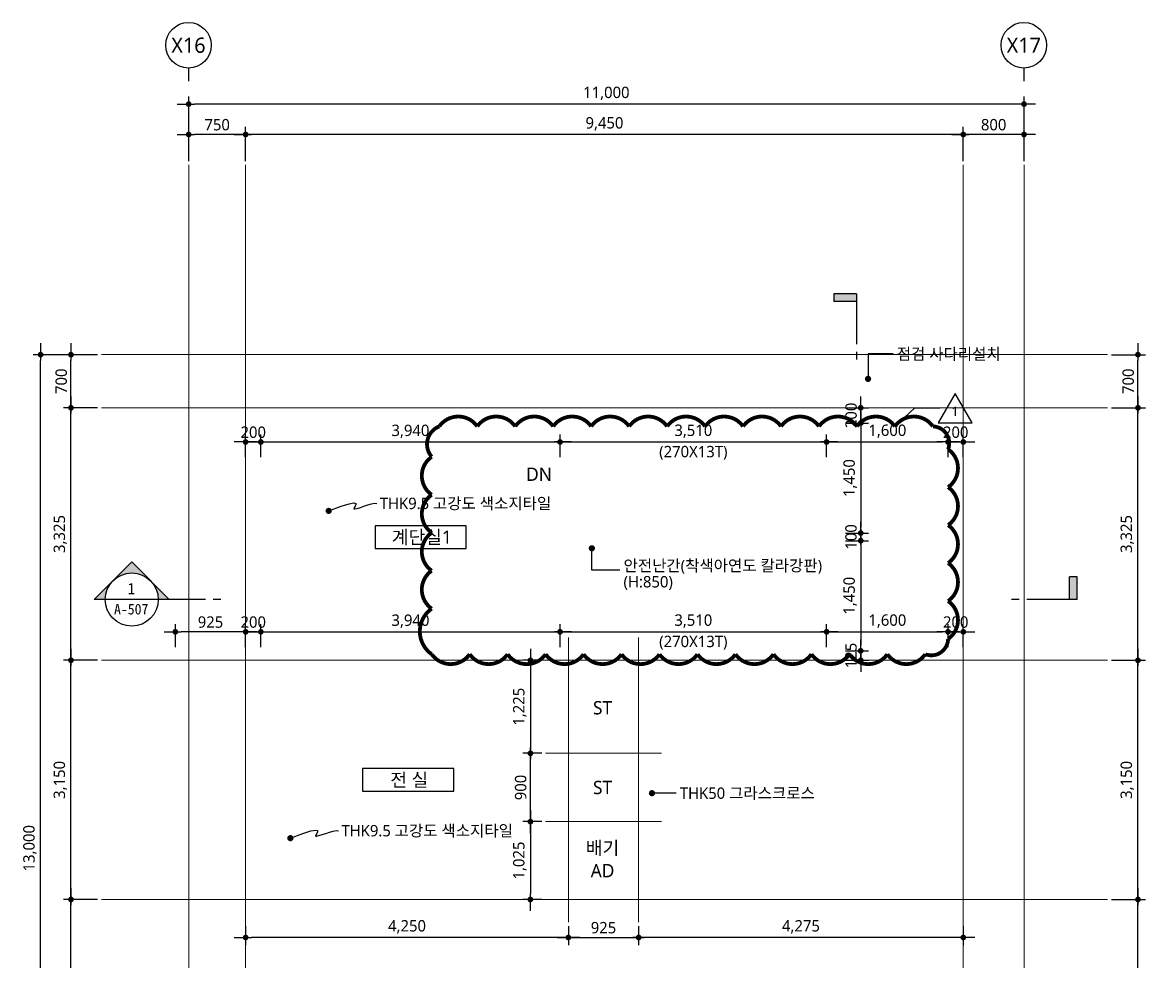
# Model space of a CAD drawing. Header units: millimetres. Extents: x 1424731 to 1631737, y 707248 to 849681.
# Drawn here: x 1594248 to 1609037, y 837314 to 849681 of the extents above; entities that cross this region are included whole.
import ezdxf
from ezdxf.enums import TextEntityAlignment as Align

# ---------------------------------------------------------------- set-up
doc = ezdxf.new("R2010")
doc.units = ezdxf.units.MM
doc.header["$MEASUREMENT"] = 0
doc.linetypes.add('CEN', pattern=[62, 60, -1, 0, -1])
doc.layers.get('0').update_dxf_attribs({"linetype": 'CONTINUOUS'})
for name, color, linetype, lineweight in [('A-AXIS-BUBL', 7, 'CONTINUOUS', 25), ('A-BORD-TEXT', 3, 'CONTINUOUS', 25), ('A-CNTL', 1, 'CEN', 15), ('A-DIMS', 7, 'CONTINUOUS', 25), ('A-MKXS-LEAD', 7, 'CONTINUOUS', 25), ('A-MKXS-MAK1', 3, 'CONTINUOUS', 25), ('A-MKXS-TEXT1', 3, 'CONTINUOUS', 25), ('A-MKXS-TEXT2', 7, 'CONTINUOUS', 25), ('A-MKXX-NAME', 3, 'CONTINUOUS', 25), ('A-MKXX-SYMB', 7, 'CONTINUOUS', 25), ('A-XXXX-TXT2', 3, 'CONTINUOUS', 25), ('REV-202205', 20, 'CONTINUOUS', 25)]:
    doc.layers.add(name, color=color, linetype=linetype, lineweight=lineweight)
doc.styles.add('HY울릉도L', font='')
doc.styles.add('돋움체', font='')
doc.styles.add('맑은고딕', font='malgun.ttf')
doc.styles.get('HY울릉도L').set_extended_font_data('HYwulM')
doc.styles.get('돋움체').set_extended_font_data('DotumChe')
doc.dimstyles.new('CDIM', dxfattribs={"dimtxt": 3, "dimasz": 1.5, "dimexe": 2, "dimexo": 1, "dimgap": 1, "dimtad": 1, "dimdec": 0, "dimrnd": 0.5, "dimzin": 0, "dimdsep": 32, "dimlunit": 6, "dimtxsty": 'HY울릉도L', "dimblk1": '_CIDOT', "dimblk2": '_CIDOT', "dimsah": 1, "dimcen": 5.5, "dimclrd": 2, "dimclre": 2, "dimclrt": 7, "dimadec": 0, "dimazin": 0, "dimtfac": 1, "dimtdec": 0, "dimtix": 1, "dimtmove": 2, "dimatfit": 1, "dimldrblk": '_CIDOT', "dimfxl": 1, "dimtolj": 1, "dimtzin": 0, "dimlwd": -1, "dimarcsym": 0})

# ---------------------------------------------------------------- blocks, each defined once
blk = doc.blocks.new('_CIDOT')
at = {"color": 0, "linetype": 'ByBlock'}
blk.add_line((2, 0), (-1, 0), dxfattribs=at)
at = {"color": 0, "linetype": 'ByBlock', "const_width": 0.5}
blk.add_lwpolyline([(-0.25, 0, 1), (0.25, 0, 1)], format="xyb", close=True, dxfattribs=at)
blk = doc.blocks.new('*D100')
at = {"layer": 'A-DIMS', "lineweight": -2, "transparency": 16777216}
for p, q in [((1595237, 845306), (1594387, 845306)), ((1595237, 832306), (1594387, 832306))]:
    blk.add_line(p, q, dxfattribs=at)
at = {"layer": 'A-DIMS', "transparency": 16777216}
blk.add_line((1594487, 832381), (1594487, 845231), dxfattribs=at)
at = {"layer": 'A-DIMS', "transparency": 16777216, "xscale": 75, "yscale": 75, "zscale": 75}
for p, rotation in [((1594487, 845306), 90), ((1594487, 832306), 270)]:
    blk.add_blockref('_CIDOT', p, dxfattribs=dict(at, rotation=rotation))
at = {"layer": 'A-DIMS', "color": 3, "transparency": 16777216, "insert": (1594347, 838806), "char_height": 150, "attachment_point": 5, "rotation": 90, "style": '맑은고딕'}
blk.add_mtext('\\A1;13,000', dxfattribs=at)
blk = doc.blocks.new('*D102')
at = {"layer": 'A-DIMS', "lineweight": -2, "transparency": 16777216}
for p, q in [((1608587, 838131), (1609037, 838131)), ((1608587, 835481), (1609037, 835481))]:
    blk.add_line(p, q, dxfattribs=at)
at = {"layer": 'A-DIMS', "transparency": 16777216}
blk.add_line((1608937, 835556), (1608937, 838056), dxfattribs=at)
at = {"layer": 'A-DIMS', "transparency": 16777216, "xscale": 75, "yscale": 75, "zscale": 75}
for p, rotation in [((1608937, 838131), 90), ((1608937, 835481), 270)]:
    blk.add_blockref('_CIDOT', p, dxfattribs=dict(at, rotation=rotation))
at = {"layer": 'A-DIMS', "color": 3, "transparency": 16777216, "insert": (1608797, 836806), "char_height": 150, "attachment_point": 5, "rotation": 90, "style": '맑은고딕'}
blk.add_mtext('\\A1;2,650', dxfattribs=at)
blk = doc.blocks.new('*D103')
at = {"layer": 'A-DIMS', "lineweight": -2, "transparency": 16777216}
for p, q in [((1608587, 841281), (1609037, 841281)), ((1608587, 838131), (1609037, 838131))]:
    blk.add_line(p, q, dxfattribs=at)
at = {"layer": 'A-DIMS', "transparency": 16777216}
blk.add_line((1608937, 838206), (1608937, 841206), dxfattribs=at)
at = {"layer": 'A-DIMS', "transparency": 16777216, "xscale": 75, "yscale": 75, "zscale": 75}
for p, rotation in [((1608937, 841281), 90), ((1608937, 838131), 270)]:
    blk.add_blockref('_CIDOT', p, dxfattribs=dict(at, rotation=rotation))
at = {"layer": 'A-DIMS', "color": 3, "transparency": 16777216, "insert": (1608797, 839706), "char_height": 150, "attachment_point": 5, "rotation": 90, "style": '맑은고딕'}
blk.add_mtext('\\A1;3,150', dxfattribs=at)
blk = doc.blocks.new('*D104')
at = {"layer": 'A-DIMS', "lineweight": -2, "transparency": 16777216}
for p, q in [((1608587, 844606), (1609037, 844606)), ((1608587, 841281), (1609037, 841281))]:
    blk.add_line(p, q, dxfattribs=at)
at = {"layer": 'A-DIMS', "transparency": 16777216}
blk.add_line((1608937, 841356), (1608937, 844531), dxfattribs=at)
at = {"layer": 'A-DIMS', "transparency": 16777216, "xscale": 75, "yscale": 75, "zscale": 75}
for p, rotation in [((1608937, 844606), 90), ((1608937, 841281), 270)]:
    blk.add_blockref('_CIDOT', p, dxfattribs=dict(at, rotation=rotation))
at = {"layer": 'A-DIMS', "color": 3, "transparency": 16777216, "insert": (1608797, 842944), "char_height": 150, "attachment_point": 5, "rotation": 90, "style": '맑은고딕'}
blk.add_mtext('\\A1;3,325', dxfattribs=at)
blk = doc.blocks.new('*D105')
at = {"layer": 'A-DIMS', "lineweight": -2, "transparency": 16777216}
for p, q in [((1608587, 845306), (1609037, 845306)), ((1608587, 844606), (1609037, 844606))]:
    blk.add_line(p, q, dxfattribs=at)
at = {"layer": 'A-DIMS', "transparency": 16777216}
blk.add_line((1608937, 844681), (1608937, 845231), dxfattribs=at)
at = {"layer": 'A-DIMS', "transparency": 16777216, "xscale": 75, "yscale": 75, "zscale": 75}
for p, rotation in [((1608937, 845306), 90), ((1608937, 844606), 270)]:
    blk.add_blockref('_CIDOT', p, dxfattribs=dict(at, rotation=rotation))
at = {"layer": 'A-DIMS', "color": 3, "transparency": 16777216, "insert": (1608809, 844956), "char_height": 150, "attachment_point": 5, "rotation": 90, "style": '맑은고딕'}
blk.add_mtext('\\A1;700', dxfattribs=at)
blk = doc.blocks.new('*D107')
at = {"layer": 'A-DIMS', "lineweight": -2, "transparency": 16777216}
for p, q in [((1595237, 838131), (1594787, 838131)), ((1595237, 832606), (1594787, 832606))]:
    blk.add_line(p, q, dxfattribs=at)
at = {"layer": 'A-DIMS', "transparency": 16777216}
blk.add_line((1594887, 832681), (1594887, 838056), dxfattribs=at)
at = {"layer": 'A-DIMS', "transparency": 16777216, "xscale": 75, "yscale": 75, "zscale": 75}
for p, rotation in [((1594887, 838131), 90), ((1594887, 832606), 270)]:
    blk.add_blockref('_CIDOT', p, dxfattribs=dict(at, rotation=rotation))
at = {"layer": 'A-DIMS', "color": 3, "transparency": 16777216, "insert": (1594747, 835369), "char_height": 150, "attachment_point": 5, "rotation": 90, "style": '맑은고딕'}
blk.add_mtext('\\A1;5,525', dxfattribs=at)
blk = doc.blocks.new('*D108')
at = {"layer": 'A-DIMS', "lineweight": -2, "transparency": 16777216}
for p, q in [((1595237, 845306), (1594787, 845306)), ((1595237, 844606), (1594787, 844606))]:
    blk.add_line(p, q, dxfattribs=at)
at = {"layer": 'A-DIMS', "transparency": 16777216}
blk.add_line((1594887, 844681), (1594887, 845231), dxfattribs=at)
at = {"layer": 'A-DIMS', "transparency": 16777216, "xscale": 75, "yscale": 75, "zscale": 75}
for p, rotation in [((1594887, 845306), 90), ((1594887, 844606), 270)]:
    blk.add_blockref('_CIDOT', p, dxfattribs=dict(at, rotation=rotation))
at = {"layer": 'A-DIMS', "color": 3, "transparency": 16777216, "insert": (1594759, 844956), "char_height": 150, "attachment_point": 5, "rotation": 90, "style": '맑은고딕'}
blk.add_mtext('\\A1;700', dxfattribs=at)
blk = doc.blocks.new('*D109')
at = {"layer": 'A-DIMS', "lineweight": -2, "transparency": 16777216}
for p, q in [((1597187, 847856), (1597187, 848306)), ((1606637, 847856), (1606637, 848306))]:
    blk.add_line(p, q, dxfattribs=at)
at = {"layer": 'A-DIMS', "transparency": 16777216}
blk.add_line((1606562, 848206), (1597262, 848206), dxfattribs=at)
at = {"layer": 'A-DIMS', "transparency": 16777216, "xscale": 75, "yscale": 75, "zscale": 75, "rotation": 180}
blk.add_blockref('_CIDOT', (1597187, 848206), dxfattribs=at)
at = {"layer": 'A-DIMS', "transparency": 16777216, "xscale": 75, "yscale": 75, "zscale": 75}
blk.add_blockref('_CIDOT', (1606637, 848206), dxfattribs=at)
at = {"layer": 'A-DIMS', "color": 3, "transparency": 16777216, "insert": (1601912, 848346), "char_height": 150, "attachment_point": 5, "style": '맑은고딕'}
blk.add_mtext('\\A1;9,450', dxfattribs=at)
blk = doc.blocks.new('*D110')
at = {"layer": 'A-DIMS', "lineweight": -2, "transparency": 16777216}
for p, q in [((1596437, 847856), (1596437, 848706)), ((1607437, 847856), (1607437, 848706))]:
    blk.add_line(p, q, dxfattribs=at)
at = {"layer": 'A-DIMS', "transparency": 16777216}
blk.add_line((1607362, 848606), (1596512, 848606), dxfattribs=at)
at = {"layer": 'A-DIMS', "transparency": 16777216, "xscale": 75, "yscale": 75, "zscale": 75, "rotation": 180}
blk.add_blockref('_CIDOT', (1596437, 848606), dxfattribs=at)
at = {"layer": 'A-DIMS', "transparency": 16777216, "xscale": 75, "yscale": 75, "zscale": 75}
blk.add_blockref('_CIDOT', (1607437, 848606), dxfattribs=at)
at = {"layer": 'A-DIMS', "color": 3, "transparency": 16777216, "insert": (1601937, 848747), "char_height": 150, "attachment_point": 5, "style": '맑은고딕'}
blk.add_mtext('\\A1;11,000', dxfattribs=at)
blk = doc.blocks.new('*D111')
at = {"layer": 'A-DIMS', "lineweight": -2, "transparency": 16777216}
for p, q in [((1606637, 847856), (1606637, 848306)), ((1607437, 847856), (1607437, 848306))]:
    blk.add_line(p, q, dxfattribs=at)
at = {"layer": 'A-DIMS', "transparency": 16777216}
blk.add_line((1607362, 848206), (1606712, 848206), dxfattribs=at)
at = {"layer": 'A-DIMS', "transparency": 16777216, "xscale": 75, "yscale": 75, "zscale": 75, "rotation": 180}
blk.add_blockref('_CIDOT', (1606637, 848206), dxfattribs=at)
at = {"layer": 'A-DIMS', "transparency": 16777216, "xscale": 75, "yscale": 75, "zscale": 75}
blk.add_blockref('_CIDOT', (1607437, 848206), dxfattribs=at)
at = {"layer": 'A-DIMS', "color": 3, "transparency": 16777216, "insert": (1607037, 848334), "char_height": 150, "attachment_point": 5, "style": '맑은고딕'}
blk.add_mtext('\\A1;800', dxfattribs=at)
blk = doc.blocks.new('*D112')
at = {"layer": 'A-DIMS', "lineweight": -2, "transparency": 16777216}
for p, q in [((1596437, 847856), (1596437, 848306)), ((1597187, 847856), (1597187, 848306))]:
    blk.add_line(p, q, dxfattribs=at)
at = {"layer": 'A-DIMS', "transparency": 16777216}
blk.add_line((1597112, 848206), (1596512, 848206), dxfattribs=at)
at = {"layer": 'A-DIMS', "transparency": 16777216, "xscale": 75, "yscale": 75, "zscale": 75, "rotation": 180}
blk.add_blockref('_CIDOT', (1596437, 848206), dxfattribs=at)
at = {"layer": 'A-DIMS', "transparency": 16777216, "xscale": 75, "yscale": 75, "zscale": 75}
blk.add_blockref('_CIDOT', (1597187, 848206), dxfattribs=at)
at = {"layer": 'A-DIMS', "color": 3, "transparency": 16777216, "insert": (1596812, 848334), "char_height": 150, "attachment_point": 5, "style": '맑은고딕'}
blk.add_mtext('\\A1;750', dxfattribs=at)
blk = doc.blocks.new('*D113')
at = {"layer": 'A-DIMS', "lineweight": -2, "transparency": 16777216}
for p, q in [((1595237, 844606), (1594787, 844606)), ((1595237, 841281), (1594787, 841281))]:
    blk.add_line(p, q, dxfattribs=at)
at = {"layer": 'A-DIMS', "transparency": 16777216}
blk.add_line((1594887, 841356), (1594887, 844531), dxfattribs=at)
at = {"layer": 'A-DIMS', "transparency": 16777216, "xscale": 75, "yscale": 75, "zscale": 75}
for p, rotation in [((1594887, 844606), 90), ((1594887, 841281), 270)]:
    blk.add_blockref('_CIDOT', p, dxfattribs=dict(at, rotation=rotation))
at = {"layer": 'A-DIMS', "color": 3, "transparency": 16777216, "insert": (1594747, 842944), "char_height": 150, "attachment_point": 5, "rotation": 90, "style": '맑은고딕'}
blk.add_mtext('\\A1;3,325', dxfattribs=at)
blk = doc.blocks.new('CORE 1- 단면')
at = {"layer": 'A-MKXS-MAK1'}
for points in [[(9245, 15395), (9245, 15495), (9545, 15495), (9545, 15395)], [(12350, 11770), (12450, 11770), (12450, 11470), (12350, 11470)]]:
    blk.add_hatch(color=256, dxfattribs=at).paths.add_polyline_path(points)
h = blk.add_hatch(color=256, dxfattribs=at)
h.paths.add_polyline_path([(0, 11965), (247, 11717, 0.414214), (-247, 11717)])
h.paths.add_polyline_path([(247, 11717), (495, 11470), (350, 11470, 0.198912)])
h.paths.add_polyline_path([(-247, 11717, 0.198912), (-350, 11470), (-495, 11470)])
h = blk.add_hatch(color=256, dxfattribs=at)
h.paths.add_polyline_path([(9050, 495), (9297, 742, 0.414214), (9297, 247)])
h.paths.add_polyline_path([(9297, 742), (9545, 990), (9545, 845, 0.198912)])
h.paths.add_polyline_path([(9297, 247, 0.198912), (9545, 145), (9545, 0)])
for p, q in [((9245, 15495), (9245, 15395)), ((9545, 15495), (9245, 15495)), ((9545, 15395), (9245, 15395)), ((9545, 15495), (9545, 14832)), ((9545, 14732), (9545, 14632)), ((-495, 11470), (0, 11965)), ((495, 11470), (0, 11965)), ((12450, 11770), (12350, 11770)), ((12350, 11470), (12350, 11770)), ((12450, 11470), (12450, 11770)), ((973, 11470), (-495, 11470)), ((1173, 11470), (1073, 11470)), ((11687, 11470), (11587, 11470)), ((12450, 11470), (11787, 11470)), ((9545, 1668), (9545, 1568)), ((9545, 1468), (9545, 0)), ((9545, 990), (9050, 495)), ((9545, 0), (9050, 495))]:
    blk.add_line(p, q, dxfattribs=at)
for centre in [(0, 11470), (9545, 495)]:
    blk.add_circle(centre, 350, dxfattribs=at)
at = {"layer": 'A-MKXS-TEXT2', "style": '돋움체'}
for s, height, p in [('1', 150, (-4, 11614)), ('A-507', 140, (-7, 11342))]:
    blk.add_text(s, height=height, dxfattribs=at).set_placement(p, align=Align.MIDDLE)
for s, height, p in [('A-508', 140, (9673, 488)), ('1', 150, (9401, 491))]:
    blk.add_text(s, height=height, rotation=90, dxfattribs=at).set_placement(p, align=Align.MIDDLE)
blk = doc.blocks.new('*D267')
at = {"layer": 'A-DIMS', "lineweight": -2, "transparency": 16777216}
for p, q in [((1595237, 841281), (1594787, 841281)), ((1595237, 838131), (1594787, 838131))]:
    blk.add_line(p, q, dxfattribs=at)
at = {"layer": 'A-DIMS', "transparency": 16777216}
blk.add_line((1594887, 838206), (1594887, 841206), dxfattribs=at)
at = {"layer": 'A-DIMS', "transparency": 16777216, "xscale": 75, "yscale": 75, "zscale": 75}
for p, rotation in [((1594887, 841281), 90), ((1594887, 838131), 270)]:
    blk.add_blockref('_CIDOT', p, dxfattribs=dict(at, rotation=rotation))
at = {"layer": 'A-DIMS', "color": 3, "transparency": 16777216, "insert": (1594747, 839706), "char_height": 150, "attachment_point": 5, "rotation": 90, "style": '맑은고딕'}
blk.add_mtext('\\A1;3,150', dxfattribs=at)
blk = doc.blocks.new('*D435')
at = {"layer": 'A-DIMS', "lineweight": -2, "transparency": 16777216}
for p, q in [((1601087, 839156), (1600837, 839156)), ((1601087, 838131), (1600837, 838131))]:
    blk.add_line(p, q, dxfattribs=at)
at = {"layer": 'A-DIMS', "transparency": 16777216}
blk.add_line((1600937, 839081), (1600937, 838206), dxfattribs=at)
at = {"layer": 'A-DIMS', "transparency": 16777216, "xscale": 75, "yscale": 75, "zscale": 75}
for p, rotation in [((1600937, 839156), 90), ((1600937, 838131), 270)]:
    blk.add_blockref('_CIDOT', p, dxfattribs=dict(at, rotation=rotation))
at = {"layer": 'A-DIMS', "color": 3, "transparency": 16777216, "insert": (1600797, 838644), "char_height": 150, "attachment_point": 5, "rotation": 90, "style": '맑은고딕'}
blk.add_mtext('\\A1;1,025', dxfattribs=at)
blk = doc.blocks.new('*D436')
at = {"layer": 'A-DIMS', "lineweight": -2, "transparency": 16777216}
for p, q in [((1601087, 840056), (1600837, 840056)), ((1601087, 839156), (1600837, 839156))]:
    blk.add_line(p, q, dxfattribs=at)
at = {"layer": 'A-DIMS', "transparency": 16777216}
blk.add_line((1600937, 839231), (1600937, 839981), dxfattribs=at)
at = {"layer": 'A-DIMS', "transparency": 16777216, "xscale": 75, "yscale": 75, "zscale": 75}
for p, rotation in [((1600937, 840056), 90), ((1600937, 839156), 270)]:
    blk.add_blockref('_CIDOT', p, dxfattribs=dict(at, rotation=rotation))
at = {"layer": 'A-DIMS', "color": 3, "transparency": 16777216, "insert": (1600809, 839606), "char_height": 150, "attachment_point": 5, "rotation": 90, "style": '맑은고딕'}
blk.add_mtext('\\A1;900', dxfattribs=at)
blk = doc.blocks.new('*D437')
at = {"layer": 'A-DIMS', "lineweight": -2, "transparency": 16777216}
for p, q in [((1601087, 841281), (1600837, 841281)), ((1601087, 840056), (1600837, 840056))]:
    blk.add_line(p, q, dxfattribs=at)
at = {"layer": 'A-DIMS', "transparency": 16777216}
blk.add_line((1600937, 841206), (1600937, 840131), dxfattribs=at)
at = {"layer": 'A-DIMS', "transparency": 16777216, "xscale": 75, "yscale": 75, "zscale": 75}
for p, rotation in [((1600937, 841281), 90), ((1600937, 840056), 270)]:
    blk.add_blockref('_CIDOT', p, dxfattribs=dict(at, rotation=rotation))
at = {"layer": 'A-DIMS', "color": 3, "transparency": 16777216, "insert": (1600797, 840669), "char_height": 150, "attachment_point": 5, "rotation": 90, "style": '맑은고딕'}
blk.add_mtext('\\A1;1,225', dxfattribs=at)
blk = doc.blocks.new('*D438')
at = {"layer": 'A-DIMS', "lineweight": -2, "transparency": 16777216}
for p, q in [((1601437, 837781), (1601437, 837531)), ((1602362, 837781), (1602362, 837531))]:
    blk.add_line(p, q, dxfattribs=at)
at = {"layer": 'A-DIMS', "transparency": 16777216}
blk.add_line((1601512, 837631), (1602287, 837631), dxfattribs=at)
at = {"layer": 'A-DIMS', "transparency": 16777216, "xscale": 75, "yscale": 75, "zscale": 75, "rotation": 180}
blk.add_blockref('_CIDOT', (1601437, 837631), dxfattribs=at)
at = {"layer": 'A-DIMS', "transparency": 16777216, "xscale": 75, "yscale": 75, "zscale": 75}
blk.add_blockref('_CIDOT', (1602362, 837631), dxfattribs=at)
at = {"layer": 'A-DIMS', "color": 3, "transparency": 16777216, "insert": (1601899, 837759), "char_height": 150, "attachment_point": 5, "style": '맑은고딕'}
blk.add_mtext('\\A1;925', dxfattribs=at)
blk = doc.blocks.new('*D439')
at = {"layer": 'A-DIMS', "lineweight": -2, "transparency": 16777216}
for p, q in [((1597187, 837781), (1597187, 837531)), ((1601437, 837781), (1601437, 837531))]:
    blk.add_line(p, q, dxfattribs=at)
at = {"layer": 'A-DIMS', "transparency": 16777216}
blk.add_line((1601362, 837631), (1597262, 837631), dxfattribs=at)
at = {"layer": 'A-DIMS', "transparency": 16777216, "xscale": 75, "yscale": 75, "zscale": 75, "rotation": 180}
blk.add_blockref('_CIDOT', (1597187, 837631), dxfattribs=at)
at = {"layer": 'A-DIMS', "transparency": 16777216, "xscale": 75, "yscale": 75, "zscale": 75}
blk.add_blockref('_CIDOT', (1601437, 837631), dxfattribs=at)
at = {"layer": 'A-DIMS', "color": 3, "transparency": 16777216, "insert": (1599312, 837771), "char_height": 150, "attachment_point": 5, "style": '맑은고딕'}
blk.add_mtext('\\A1;4,250', dxfattribs=at)
blk = doc.blocks.new('*D440')
at = {"layer": 'A-DIMS', "lineweight": -2, "transparency": 16777216}
for p, q in [((1602362, 837781), (1602362, 837531)), ((1606637, 837781), (1606637, 837531))]:
    blk.add_line(p, q, dxfattribs=at)
at = {"layer": 'A-DIMS', "transparency": 16777216}
blk.add_line((1606562, 837631), (1602437, 837631), dxfattribs=at)
at = {"layer": 'A-DIMS', "transparency": 16777216, "xscale": 75, "yscale": 75, "zscale": 75, "rotation": 180}
blk.add_blockref('_CIDOT', (1602362, 837631), dxfattribs=at)
at = {"layer": 'A-DIMS', "transparency": 16777216, "xscale": 75, "yscale": 75, "zscale": 75}
blk.add_blockref('_CIDOT', (1606637, 837631), dxfattribs=at)
at = {"layer": 'A-DIMS', "color": 3, "transparency": 16777216, "insert": (1604499, 837771), "char_height": 150, "attachment_point": 5, "style": '맑은고딕'}
blk.add_mtext('\\A1;4,275', dxfattribs=at)
blk = doc.blocks.new('*D748')
at = {"layer": 'A-DIMS', "lineweight": -2, "transparency": 16777216}
for p, q in [((1601327, 841456), (1601327, 841756)), ((1604837, 841456), (1604837, 841756))]:
    blk.add_line(p, q, dxfattribs=at)
at = {"layer": 'A-DIMS', "transparency": 16777216}
blk.add_line((1601402, 841656), (1604762, 841656), dxfattribs=at)
at = {"layer": 'A-DIMS', "transparency": 16777216, "xscale": 75, "yscale": 75, "zscale": 75, "rotation": 180}
blk.add_blockref('_CIDOT', (1601327, 841656), dxfattribs=at)
at = {"layer": 'A-DIMS', "transparency": 16777216, "xscale": 75, "yscale": 75, "zscale": 75}
blk.add_blockref('_CIDOT', (1604837, 841656), dxfattribs=at)
at = {"layer": 'A-DIMS', "color": 3, "transparency": 16777216, "char_height": 150, "attachment_point": 5, "style": '맑은고딕'}
for s, insert in [('\\A1;3,510', (1603082, 841797)), ('\\A1;(270X13T)', (1603082, 841513))]:
    blk.add_mtext(s, dxfattribs=dict(at, insert=insert))
blk = doc.blocks.new('*D749')
at = {"layer": 'A-DIMS', "lineweight": -2, "transparency": 16777216}
for p, q in [((1604837, 841456), (1604837, 841756)), ((1606437, 841456), (1606437, 841756))]:
    blk.add_line(p, q, dxfattribs=at)
at = {"layer": 'A-DIMS', "transparency": 16777216}
blk.add_line((1604912, 841656), (1606362, 841656), dxfattribs=at)
at = {"layer": 'A-DIMS', "transparency": 16777216, "xscale": 75, "yscale": 75, "zscale": 75, "rotation": 180}
blk.add_blockref('_CIDOT', (1604837, 841656), dxfattribs=at)
at = {"layer": 'A-DIMS', "transparency": 16777216, "xscale": 75, "yscale": 75, "zscale": 75}
blk.add_blockref('_CIDOT', (1606437, 841656), dxfattribs=at)
at = {"layer": 'A-DIMS', "color": 3, "transparency": 16777216, "insert": (1605637, 841797), "char_height": 150, "attachment_point": 5, "style": '맑은고딕'}
blk.add_mtext('\\A1;1,600', dxfattribs=at)
blk = doc.blocks.new('*D750')
at = {"layer": 'A-DIMS', "transparency": 16777216}
for p, q in [((1606362, 841656), (1606287, 841656)), ((1606437, 841656), (1606637, 841656)), ((1606712, 841656), (1606787, 841656))]:
    blk.add_line(p, q, dxfattribs=at)
at = {"layer": 'A-DIMS', "lineweight": -2, "transparency": 16777216}
for p, q in [((1606437, 841456), (1606437, 841756)), ((1606637, 841456), (1606637, 841756))]:
    blk.add_line(p, q, dxfattribs=at)
at = {"layer": 'A-DIMS', "transparency": 16777216, "xscale": 75, "yscale": 75, "zscale": 75}
blk.add_blockref('_CIDOT', (1606437, 841656), dxfattribs=at)
at = {"layer": 'A-DIMS', "transparency": 16777216, "xscale": 75, "yscale": 75, "zscale": 75, "rotation": 180}
blk.add_blockref('_CIDOT', (1606637, 841656), dxfattribs=at)
at = {"layer": 'A-DIMS', "color": 3, "transparency": 16777216, "insert": (1606537, 841784), "char_height": 150, "attachment_point": 5, "style": '맑은고딕'}
blk.add_mtext('\\A1;200', dxfattribs=at)
blk = doc.blocks.new('*D751')
at = {"layer": 'A-DIMS', "transparency": 16777216}
for p, q in [((1597112, 841656), (1597037, 841656)), ((1597187, 841656), (1597387, 841656)), ((1597462, 841656), (1597537, 841656))]:
    blk.add_line(p, q, dxfattribs=at)
at = {"layer": 'A-DIMS', "lineweight": -2, "transparency": 16777216}
for p, q in [((1597187, 841456), (1597187, 841756)), ((1597387, 841456), (1597387, 841756))]:
    blk.add_line(p, q, dxfattribs=at)
at = {"layer": 'A-DIMS', "transparency": 16777216, "xscale": 75, "yscale": 75, "zscale": 75}
blk.add_blockref('_CIDOT', (1597187, 841656), dxfattribs=at)
at = {"layer": 'A-DIMS', "transparency": 16777216, "xscale": 75, "yscale": 75, "zscale": 75, "rotation": 180}
blk.add_blockref('_CIDOT', (1597387, 841656), dxfattribs=at)
at = {"layer": 'A-DIMS', "color": 3, "transparency": 16777216, "insert": (1597287, 841784), "char_height": 150, "attachment_point": 5, "style": '맑은고딕'}
blk.add_mtext('\\A1;200', dxfattribs=at)
blk = doc.blocks.new('*D738')
at = {"layer": 'A-DIMS', "lineweight": -2, "transparency": 16777216}
for p, q in [((1605087, 842856), (1605387, 842856)), ((1605087, 841406), (1605387, 841406))]:
    blk.add_line(p, q, dxfattribs=at)
at = {"layer": 'A-DIMS', "transparency": 16777216}
blk.add_line((1605287, 842781), (1605287, 841481), dxfattribs=at)
at = {"layer": 'A-DIMS', "transparency": 16777216, "xscale": 75, "yscale": 75, "zscale": 75}
for p, rotation in [((1605287, 842856), 90), ((1605287, 841406), 270)]:
    blk.add_blockref('_CIDOT', p, dxfattribs=dict(at, rotation=rotation))
at = {"layer": 'A-DIMS', "color": 3, "transparency": 16777216, "insert": (1605147, 842131), "char_height": 150, "attachment_point": 5, "rotation": 90, "style": '맑은고딕'}
blk.add_mtext('\\A1;1,450', dxfattribs=at)
blk = doc.blocks.new('*D739')
at = {"layer": 'A-DIMS', "transparency": 16777216}
for p, q in [((1605287, 841481), (1605287, 841556)), ((1605287, 841281), (1605287, 841406)), ((1605287, 841206), (1605287, 841131))]:
    blk.add_line(p, q, dxfattribs=at)
at = {"layer": 'A-DIMS', "lineweight": -2, "transparency": 16777216}
for p, q in [((1605087, 841406), (1605387, 841406)), ((1605087, 841281), (1605387, 841281))]:
    blk.add_line(p, q, dxfattribs=at)
at = {"layer": 'A-DIMS', "transparency": 16777216, "xscale": 75, "yscale": 75, "zscale": 75}
for p, rotation in [((1605287, 841406), 270), ((1605287, 841281), 90)]:
    blk.add_blockref('_CIDOT', p, dxfattribs=dict(at, rotation=rotation))
at = {"layer": 'A-DIMS', "color": 3, "transparency": 16777216, "insert": (1605159, 841344), "char_height": 150, "attachment_point": 5, "rotation": 90, "style": '맑은고딕'}
blk.add_mtext('\\A1;125', dxfattribs=at)
blk = doc.blocks.new('*D740')
at = {"layer": 'A-DIMS', "lineweight": -2, "transparency": 16777216}
for p, q in [((1605087, 844406), (1605387, 844406)), ((1605087, 842956), (1605387, 842956))]:
    blk.add_line(p, q, dxfattribs=at)
at = {"layer": 'A-DIMS', "transparency": 16777216}
blk.add_line((1605287, 844331), (1605287, 843031), dxfattribs=at)
at = {"layer": 'A-DIMS', "transparency": 16777216, "xscale": 75, "yscale": 75, "zscale": 75}
for p, rotation in [((1605287, 844406), 90), ((1605287, 842956), 270)]:
    blk.add_blockref('_CIDOT', p, dxfattribs=dict(at, rotation=rotation))
at = {"layer": 'A-DIMS', "color": 3, "transparency": 16777216, "insert": (1605147, 843681), "char_height": 150, "attachment_point": 5, "rotation": 90, "style": '맑은고딕'}
blk.add_mtext('\\A1;1,450', dxfattribs=at)
blk = doc.blocks.new('*D741')
at = {"layer": 'A-DIMS', "transparency": 16777216}
for p, q in [((1605287, 843031), (1605287, 843106)), ((1605287, 842856), (1605287, 842956)), ((1605287, 842781), (1605287, 842706))]:
    blk.add_line(p, q, dxfattribs=at)
at = {"layer": 'A-DIMS', "lineweight": -2, "transparency": 16777216}
for p, q in [((1605087, 842956), (1605387, 842956)), ((1605087, 842856), (1605387, 842856))]:
    blk.add_line(p, q, dxfattribs=at)
at = {"layer": 'A-DIMS', "transparency": 16777216, "xscale": 75, "yscale": 75, "zscale": 75}
for p, rotation in [((1605287, 842956), 270), ((1605287, 842856), 90)]:
    blk.add_blockref('_CIDOT', p, dxfattribs=dict(at, rotation=rotation))
at = {"layer": 'A-DIMS', "color": 3, "transparency": 16777216, "insert": (1605159, 842906), "char_height": 150, "attachment_point": 5, "rotation": 90, "style": '맑은고딕'}
blk.add_mtext('\\A1;100', dxfattribs=at)
blk = doc.blocks.new('*D742')
at = {"layer": 'A-DIMS', "transparency": 16777216}
for p, q in [((1605287, 844681), (1605287, 844756)), ((1605287, 844406), (1605287, 844606)), ((1605287, 844331), (1605287, 844256))]:
    blk.add_line(p, q, dxfattribs=at)
at = {"layer": 'A-DIMS', "lineweight": -2, "transparency": 16777216}
for p, q in [((1605087, 844606), (1605387, 844606)), ((1605087, 844406), (1605387, 844406))]:
    blk.add_line(p, q, dxfattribs=at)
at = {"layer": 'A-DIMS', "transparency": 16777216, "xscale": 75, "yscale": 75, "zscale": 75}
for p, rotation in [((1605287, 844606), 270), ((1605287, 844406), 90)]:
    blk.add_blockref('_CIDOT', p, dxfattribs=dict(at, rotation=rotation))
at = {"layer": 'A-DIMS', "color": 3, "transparency": 16777216, "insert": (1605160, 844506), "char_height": 150, "attachment_point": 5, "rotation": 90, "style": '맑은고딕'}
blk.add_mtext('\\A1;200', dxfattribs=at)
blk = doc.blocks.new('*D743')
at = {"layer": 'A-DIMS', "lineweight": -2, "transparency": 16777216}
for p, q in [((1597387, 841456), (1597387, 841756)), ((1601327, 841456), (1601327, 841756))]:
    blk.add_line(p, q, dxfattribs=at)
at = {"layer": 'A-DIMS', "transparency": 16777216}
blk.add_line((1597462, 841656), (1601252, 841656), dxfattribs=at)
at = {"layer": 'A-DIMS', "transparency": 16777216, "xscale": 75, "yscale": 75, "zscale": 75, "rotation": 180}
blk.add_blockref('_CIDOT', (1597387, 841656), dxfattribs=at)
at = {"layer": 'A-DIMS', "transparency": 16777216, "xscale": 75, "yscale": 75, "zscale": 75}
blk.add_blockref('_CIDOT', (1601327, 841656), dxfattribs=at)
at = {"layer": 'A-DIMS', "color": 3, "transparency": 16777216, "insert": (1599357, 841796), "char_height": 150, "attachment_point": 5, "style": '맑은고딕'}
blk.add_mtext('\\A1;3,940', dxfattribs=at)
blk = doc.blocks.new('*D744')
at = {"layer": 'A-DIMS', "lineweight": -2, "transparency": 16777216}
for p, q in [((1601327, 843956), (1601327, 844256)), ((1604837, 843956), (1604837, 844256))]:
    blk.add_line(p, q, dxfattribs=at)
at = {"layer": 'A-DIMS', "transparency": 16777216}
blk.add_line((1601402, 844156), (1604762, 844156), dxfattribs=at)
at = {"layer": 'A-DIMS', "transparency": 16777216, "xscale": 75, "yscale": 75, "zscale": 75, "rotation": 180}
blk.add_blockref('_CIDOT', (1601327, 844156), dxfattribs=at)
at = {"layer": 'A-DIMS', "transparency": 16777216, "xscale": 75, "yscale": 75, "zscale": 75}
blk.add_blockref('_CIDOT', (1604837, 844156), dxfattribs=at)
at = {"layer": 'A-DIMS', "color": 3, "transparency": 16777216, "char_height": 150, "attachment_point": 5, "style": '맑은고딕'}
for s, insert in [('\\A1;3,510', (1603082, 844297)), ('\\A1;(270X13T)', (1603082, 844013))]:
    blk.add_mtext(s, dxfattribs=dict(at, insert=insert))
blk = doc.blocks.new('*D745')
at = {"layer": 'A-DIMS', "transparency": 16777216}
for p, q in [((1606362, 844156), (1606287, 844156)), ((1606437, 844156), (1606637, 844156)), ((1606712, 844156), (1606787, 844156))]:
    blk.add_line(p, q, dxfattribs=at)
at = {"layer": 'A-DIMS', "lineweight": -2, "transparency": 16777216}
for p, q in [((1606437, 843956), (1606437, 844256)), ((1606637, 843956), (1606637, 844256))]:
    blk.add_line(p, q, dxfattribs=at)
at = {"layer": 'A-DIMS', "transparency": 16777216, "xscale": 75, "yscale": 75, "zscale": 75}
blk.add_blockref('_CIDOT', (1606437, 844156), dxfattribs=at)
at = {"layer": 'A-DIMS', "transparency": 16777216, "xscale": 75, "yscale": 75, "zscale": 75, "rotation": 180}
blk.add_blockref('_CIDOT', (1606637, 844156), dxfattribs=at)
at = {"layer": 'A-DIMS', "color": 3, "transparency": 16777216, "insert": (1606537, 844284), "char_height": 150, "attachment_point": 5, "style": '맑은고딕'}
blk.add_mtext('\\A1;200', dxfattribs=at)
blk = doc.blocks.new('*D746')
at = {"layer": 'A-DIMS', "transparency": 16777216}
for p, q in [((1597112, 844156), (1597037, 844156)), ((1597187, 844156), (1597387, 844156)), ((1597462, 844156), (1597537, 844156))]:
    blk.add_line(p, q, dxfattribs=at)
at = {"layer": 'A-DIMS', "lineweight": -2, "transparency": 16777216}
for p, q in [((1597187, 843956), (1597187, 844256)), ((1597387, 843956), (1597387, 844256))]:
    blk.add_line(p, q, dxfattribs=at)
at = {"layer": 'A-DIMS', "transparency": 16777216, "xscale": 75, "yscale": 75, "zscale": 75}
blk.add_blockref('_CIDOT', (1597187, 844156), dxfattribs=at)
at = {"layer": 'A-DIMS', "transparency": 16777216, "xscale": 75, "yscale": 75, "zscale": 75, "rotation": 180}
blk.add_blockref('_CIDOT', (1597387, 844156), dxfattribs=at)
at = {"layer": 'A-DIMS', "color": 3, "transparency": 16777216, "insert": (1597287, 844284), "char_height": 150, "attachment_point": 5, "style": '맑은고딕'}
blk.add_mtext('\\A1;200', dxfattribs=at)
blk = doc.blocks.new('*D747')
at = {"layer": 'A-DIMS', "lineweight": -2, "transparency": 16777216}
for p, q in [((1597387, 843956), (1597387, 844256)), ((1601327, 843956), (1601327, 844256))]:
    blk.add_line(p, q, dxfattribs=at)
at = {"layer": 'A-DIMS', "transparency": 16777216}
blk.add_line((1597462, 844156), (1601252, 844156), dxfattribs=at)
at = {"layer": 'A-DIMS', "transparency": 16777216, "xscale": 75, "yscale": 75, "zscale": 75, "rotation": 180}
blk.add_blockref('_CIDOT', (1597387, 844156), dxfattribs=at)
at = {"layer": 'A-DIMS', "transparency": 16777216, "xscale": 75, "yscale": 75, "zscale": 75}
blk.add_blockref('_CIDOT', (1601327, 844156), dxfattribs=at)
at = {"layer": 'A-DIMS', "color": 3, "transparency": 16777216, "insert": (1599357, 844296), "char_height": 150, "attachment_point": 5, "style": '맑은고딕'}
blk.add_mtext('\\A1;3,940', dxfattribs=at)
blk = doc.blocks.new('*D752')
at = {"layer": 'A-DIMS', "lineweight": -2, "transparency": 16777216}
for p, q in [((1604837, 843956), (1604837, 844256)), ((1606437, 843956), (1606437, 844256))]:
    blk.add_line(p, q, dxfattribs=at)
at = {"layer": 'A-DIMS', "transparency": 16777216}
blk.add_line((1604912, 844156), (1606362, 844156), dxfattribs=at)
at = {"layer": 'A-DIMS', "transparency": 16777216, "xscale": 75, "yscale": 75, "zscale": 75, "rotation": 180}
blk.add_blockref('_CIDOT', (1604837, 844156), dxfattribs=at)
at = {"layer": 'A-DIMS', "transparency": 16777216, "xscale": 75, "yscale": 75, "zscale": 75}
blk.add_blockref('_CIDOT', (1606437, 844156), dxfattribs=at)
at = {"layer": 'A-DIMS', "color": 3, "transparency": 16777216, "insert": (1605637, 844297), "char_height": 150, "attachment_point": 5, "style": '맑은고딕'}
blk.add_mtext('\\A1;1,600', dxfattribs=at)
blk = doc.blocks.new('*D1248')
at = {"layer": 'A-DIMS', "lineweight": -2, "transparency": 16777216}
for p, q in [((1596262, 841456), (1596262, 841756)), ((1597187, 841456), (1597187, 841756))]:
    blk.add_line(p, q, dxfattribs=at)
at = {"layer": 'A-DIMS', "transparency": 16777216}
blk.add_line((1597112, 841656), (1596337, 841656), dxfattribs=at)
at = {"layer": 'A-DIMS', "transparency": 16777216, "xscale": 75, "yscale": 75, "zscale": 75, "rotation": 180}
blk.add_blockref('_CIDOT', (1596262, 841656), dxfattribs=at)
at = {"layer": 'A-DIMS', "transparency": 16777216, "xscale": 75, "yscale": 75, "zscale": 75}
blk.add_blockref('_CIDOT', (1597187, 841656), dxfattribs=at)
at = {"layer": 'A-DIMS', "color": 3, "transparency": 16777216, "insert": (1596724, 841784), "char_height": 150, "attachment_point": 5, "style": '맑은고딕'}
blk.add_mtext('\\A1;925', dxfattribs=at)
blk = doc.blocks.new('A$C098F3C96')
at = {"layer": 'REV-202205'}
for p, q in [((-3124, 1954), (-5684, -454)), ((225, 1954), (-3124, 1954))]:
    blk.add_line(p, q, dxfattribs=at)
blk.add_lwpolyline([(2252, 3900), (0, 0), (4504, 0)], close=True, dxfattribs=at)
at = {"layer": 'A-BORD-TEXT', "style": '맑은고딕'}
blk.add_text('1', height=1250, dxfattribs=at).set_placement((2227, 1534), align=Align.MIDDLE)

msp = doc.modelspace()

# ---------------------------------------------------------------- linework, layer by layer
at = {"layer": 'A-AXIS-BUBL', "ltscale": 0.2}
for p, q in [((1596437, 848906.2), (1596437, 849081.2)), ((1607437, 848906.2), (1607437, 849081.2))]:
    msp.add_line(p, q, dxfattribs=at)
for centre in [(1596434.1, 849381.2), (1607434.1, 849381.2)]:
    msp.add_circle(centre, 300, dxfattribs=at)
at = {"layer": 'A-CNTL'}
for p, q in [((1596437, 830706.2), (1596437, 847806.2)), ((1597187, 830706.2), (1597187, 847806.2)), ((1606637, 830706.2), (1606637, 847806.2)), ((1607437, 830706.2), (1607437, 847806.2)), ((1608537, 845306.2), (1595287, 845306.2)), ((1608537, 844606.2), (1595287, 844606.2)), ((1601437, 837831.2), (1601437, 841581.2)), ((1602362, 837831.2), (1602362, 841581.2)), ((1608537, 841281.2), (1595287, 841281.2)), ((1602662, 840056.2), (1601137, 840056.2)), ((1602662, 839156.2), (1601137, 839156.2)), ((1608537, 838131.2), (1595287, 838131.2))]:
    msp.add_line(p, q, dxfattribs=at)
at = {"layer": 'A-MKXS-LEAD'}
for points in [[(1605711.6, 845315.6), (1605383.5, 845315.6), (1605383.5, 845315.6), (1605383.5, 844987.5), (1605383.5, 844987.5)], [(1598280.9, 843248.6), (1598443.8, 843310), (1598550, 843343.2), (1598610.4, 843353.9), (1598636, 843348.1), (1598637.9, 843331.6), (1598627.1, 843310.3), (1598614.6, 843289.9), (1598611.3, 843276.5), (1598625.8, 843274.3), (1598656, 843281.6), (1598697.4, 843295.3), (1598745.5, 843312.1), (1598795.9, 843329), (1598843.9, 843342.6), (1598885.1, 843349.8), (1598914.8, 843347.4)], [(1602113, 842467.9), (1601746, 842467.9), (1601746, 842756)], [(1602854.2, 839531.2), (1602537, 839531.2), (1602537, 839531.2)], [(1597776.6, 838938.6), (1597939.5, 839000.1), (1598045.7, 839033.2), (1598106.1, 839044), (1598131.7, 839038.1), (1598133.6, 839021.6), (1598122.8, 839000.3), (1598110.3, 838980), (1598107, 838966.5), (1598121.5, 838964.3), (1598151.7, 838971.7), (1598193.1, 838985.3), (1598241.3, 839002.2), (1598291.6, 839019), (1598339.6, 839032.6), (1598380.8, 839039.8), (1598410.5, 839037.4)]]:
    msp.add_lwpolyline(points, dxfattribs=at)
at = {"layer": 'A-MKXS-LEAD', "const_width": 40}
for points in [[(1605362.8, 844985.5, -1), (1605404.2, 844989.6, -1)], [(1598260.2, 843250.7, 1), (1598301.6, 843246.5, 1)], [(1601725.2, 842754, -1), (1601766.7, 842758.1, -1)], [(1602516.3, 839533.2, 1), (1602557.7, 839529.1, 1)], [(1597755.9, 838940.7, 1), (1597797.3, 838936.6, 1)]]:
    msp.add_lwpolyline(points, format="xyb", close=True, dxfattribs=at)
at = {"layer": 'A-MKXX-SYMB'}
for points in [[(1598892, 842752.9), (1600092, 842752.9), (1600092, 843052.9), (1598892, 843052.9)], [(1598727, 839556.2), (1599927, 839556.2), (1599927, 839856.2), (1598727, 839856.2)]]:
    msp.add_lwpolyline(points, close=True, dxfattribs=at)
at = {"layer": 'REV-202205', "const_width": 50}
msp.add_lwpolyline([(1599637, 841361.2, 0.5205671), (1600137, 841361.2, 0.5205671), (1600637, 841361.2, 0.5205671), (1601137, 841361.2, 0.5205671), (1601637, 841361.2, 0.5205671), (1602137, 841361.2, 0.5205671), (1602637, 841361.2, 0.5205671), (1603137, 841361.2, 0.5205671), (1603637, 841361.2, 0.5205671), (1604137, 841361.2, 0.5205671), (1604637, 841361.2, 0.5205671), (1605137, 841361.2, 0.5205671), (1605637, 841361.2, 0.5205671), (1606137, 841361.2, 0.5205671), (1606437, 841561.2, 0.5205671), (1606437, 842061.2, 0.5205671), (1606437, 842561.2, 0.5205671), (1606437, 843061.2, 0.5205671), (1606437, 843561.2, 0.5205671), (1606437, 844061.2, 0.5205671), (1606237, 844361.2, 0.5205671), (1605737, 844361.2, 0.5205671), (1605237, 844361.2, 0.5205671), (1604737, 844361.2, 0.5205671), (1604237, 844361.2, 0.5205671), (1603737, 844361.2, 0.5205671), (1603237, 844361.2, 0.5205671), (1602737, 844361.2, 0.5205671), (1602237, 844361.2, 0.5205671), (1601737, 844361.2, 0.5205671), (1601237, 844361.2, 0.5205671), (1600737, 844361.2, 0.5205671), (1600237, 844361.2, 0.5205671), (1599737, 844361.2, 0.5205671), (1599637, 843961.2, 0.5205671), (1599637, 843461.2, 0.5205671), (1599637, 842961.2, 0.5205671), (1599637, 842461.2, 0.5205671), (1599637, 841961.2, 0.5205671)], format="xyb", close=True, dxfattribs=at)

# ---------------------------------------------------------------- block references
at = {"xscale": 0.1, "yscale": 0.1, "zscale": 0.1}
msp.add_blockref('A$C098F3C96', (1606305.4, 844406.6), dxfattribs=at)
at = {"layer": 'A-DIMS'}
msp.add_blockref('CORE 1- 단면', (1595687, 830611.3), dxfattribs=at)

# ---------------------------------------------------------------- texts
at = {"layer": 'A-MKXS-TEXT1', "style": '맑은고딕'}
for s, p in [('점검 사다리설치', (1605761.6, 845315.6)), ('THK9.5 고강도 색소지타일', (1598953, 843347.4)), ('안전난간(착색아연도 칼라강판)', (1602163, 842528.5)), ('(H:850)', (1602163, 842315.5)), ('THK50 그라스크로스', (1602904.2, 839531.2)), ('THK9.5 고강도 색소지타일', (1598448.7, 839037.4))]:
    msp.add_text(s, height=150, dxfattribs=at).set_placement(p, align=Align.MIDDLE_LEFT)
at = {"layer": 'A-MKXX-NAME', "style": '맑은고딕'}
for s, p in [('DN', (1601050.3, 843731.2)), ('계단실1', (1599506.5, 842902.9)), ('ST', (1601887, 840656.2)), ('전 실', (1599341.5, 839706.2)), ('ST', (1601887, 839606.2)), ('배기', (1601887, 838810.4)), ('AD', (1601887, 838510.4))]:
    msp.add_text(s, height=175, dxfattribs=at).set_placement(p, align=Align.MIDDLE_CENTER)
at = {"layer": 'A-XXXX-TXT2', "ltscale": 0.2, "style": '맑은고딕'}
for s, p in [('X16', (1596434.1, 849381.2)), ('X17', (1607434.1, 849381.2))]:
    msp.add_text(s, height=200, dxfattribs=at).set_placement(p, align=Align.MIDDLE)

# ---------------------------------------------------------------- dimensions: what is measured, and where the dimension line sits
at = {"layer": 'A-DIMS'}
for base, p1, p2, angle, picture, middle in [((1596437, 848606.2), (1607437, 847806.2), (1596437, 847806.2), 180, '*D110', (1601937, 848746.7)), ((1597187, 848206.2), (1606637, 847806.2), (1597187, 847806.2), 180, '*D109', (1601912, 848346.3)), ((1596437, 848206.2), (1597187, 847806.2), (1596437, 847806.2), 180, '*D112', (1596812, 848333.7)), ((1606637, 848206.2), (1607437, 847806.2), (1606637, 847806.2), 180, '*D111', (1607037, 848333.7)), ((1594487, 845306.2), (1595287, 832306.2), (1595287, 845306.2), 270, '*D100', (1594346.5, 838806.2)), ((1594887, 845306.2), (1595287, 844606.2), (1595287, 845306.2), 270, '*D108', (1594759.5, 844956.2)), ((1608937, 845306.2), (1608537, 844606.2), (1608537, 845306.2), 270, '*D105', (1608809.5, 844956.2)), ((1594887, 844606.2), (1595287, 841281.2), (1595287, 844606.2), 270, '*D113', (1594746.9, 842943.7)), ((1605287, 844606.2), (1605037, 844406.2), (1605037, 844606.2), 270, '*D742', (1605159.5, 844506.2)), ((1608937, 844606.2), (1608537, 841281.2), (1608537, 844606.2), 270, '*D104', (1608796.9, 842943.7)), ((1605287, 842956.2), (1605037, 844406.2), (1605037, 842956.2), 90, '*D740', (1605146.5, 843681.2)), ((1605287, 842956.2), (1605037, 842856.2), (1605037, 842956.2), 270, '*D741', (1605159.1, 842906.2)), ((1605287, 841406.2), (1605037, 842856.2), (1605037, 841406.2), 90, '*D738', (1605146.5, 842131.2)), ((1605287, 841406.2), (1605037, 841281.2), (1605037, 841406.2), 270, '*D739', (1605159.1, 841343.7)), ((1594887, 841281.2), (1595287, 838131.2), (1595287, 841281.2), 270, '*D267', (1594746.5, 839706.2)), ((1600937, 840056.2), (1601137, 841281.2), (1601137, 840056.2), 270, '*D437', (1600796.5, 840668.7)), ((1608937, 841281.2), (1608537, 838131.2), (1608537, 841281.2), 270, '*D103', (1608796.5, 839706.2)), ((1600937, 840056.2), (1601137, 839156.2), (1601137, 840056.2), 90, '*D436', (1600809.5, 839606.2)), ((1600937, 838131.2), (1601137, 839156.2), (1601137, 838131.2), 270, '*D435', (1600796.5, 838643.7)), ((1594887, 838131.2), (1595287, 832606.2), (1595287, 838131.2), 270, '*D107', (1594746.9, 835368.7)), ((1608937, 838131.2), (1608537, 835481.2), (1608537, 838131.2), 270, '*D102', (1608796.9, 836806.2)), ((1597187, 837631.2), (1601437, 837831.2), (1597187, 837831.2), 180, '*D439', (1599312, 837771.3)), ((1602362, 837631.2), (1606637, 837831.2), (1602362, 837831.2), 180, '*D440', (1604499.5, 837771.3))]:
    dim = msp.add_linear_dim(base=base, p1=p1, p2=p2, angle=angle, dimstyle='CDIM', override={"dimscale": 50, "dimtxsty": '맑은고딕', "dimclrd": 256, "dimclre": 256, "dimclrt": 3}, dxfattribs=at)
    dim.commit()
    dim.dimension.update_dxf_attribs({"geometry": picture, "text_midpoint": middle})
for base, p1, p2, angle, text, picture, middle in [((1597387, 844156.2), (1597187, 843906.2), (1597387, 843906.2), 180, '<>\\X', '*D746', (1597287, 844156.2)), ((1601327, 844156.2), (1597387, 843906.2), (1601327, 843906.2), 180, '<>\\X', '*D747', (1599357, 844156.2)), ((1604837, 844156.2), (1601327, 843906.2), (1604837, 843906.2), 180, '<>\\X(270X13T)', '*D744', (1603082, 844156.2)), ((1606437, 844156.2), (1604837, 843906.2), (1606437, 843906.2), 180, '<>\\X', '*D752', (1605637, 844156.2)), ((1606637, 844156.2), (1606437, 843906.2), (1606637, 843906.2), 180, '<>\\X', '*D745', (1606537, 844156.2)), ((1596262, 841656.2), (1597187, 841406.2), (1596262, 841406.2), 0, '<>\\X', '*D1248', (1596724.5, 841656.2)), ((1597387, 841656.2), (1597187, 841406.2), (1597387, 841406.2), 180, '<>\\X', '*D751', (1597287, 841656.2)), ((1601327, 841656.2), (1597387, 841406.2), (1601327, 841406), 180, '<>\\X', '*D743', (1599357, 841656.2)), ((1604837, 841656.2), (1601327, 841406), (1604837, 841406.2), 180, '<>\\X(270X13T)', '*D748', (1603082, 841656.2)), ((1606437, 841656.2), (1604837, 841406.2), (1606437, 841406.2), 180, '<>\\X', '*D749', (1605637, 841656.2)), ((1606637, 841656.2), (1606437, 841406.2), (1606637, 841406.2), 180, '<>\\X', '*D750', (1606537, 841656.2))]:
    dim = msp.add_linear_dim(base=base, p1=p1, p2=p2, angle=angle, text=text, dimstyle='CDIM', override={"dimscale": 50, "dimtxsty": '맑은고딕', "dimclrd": 256, "dimclre": 256, "dimclrt": 3}, dxfattribs=at)
    dim.commit()
    dim.dimension.update_dxf_attribs({"geometry": picture, "text_midpoint": middle})
dim = msp.add_linear_dim(base=(1602362, 837631.2), p1=(1601437, 837831.2), p2=(1602362, 837831.2), dimstyle='CDIM', override={"dimscale": 50, "dimtxsty": '맑은고딕', "dimclrd": 256, "dimclre": 256, "dimclrt": 3}, dxfattribs=at)
dim.commit()
dim.dimension.update_dxf_attribs({"geometry": '*D438', "text_midpoint": (1601899.5, 837758.7)})

doc.saveas('drawing.dxf')
